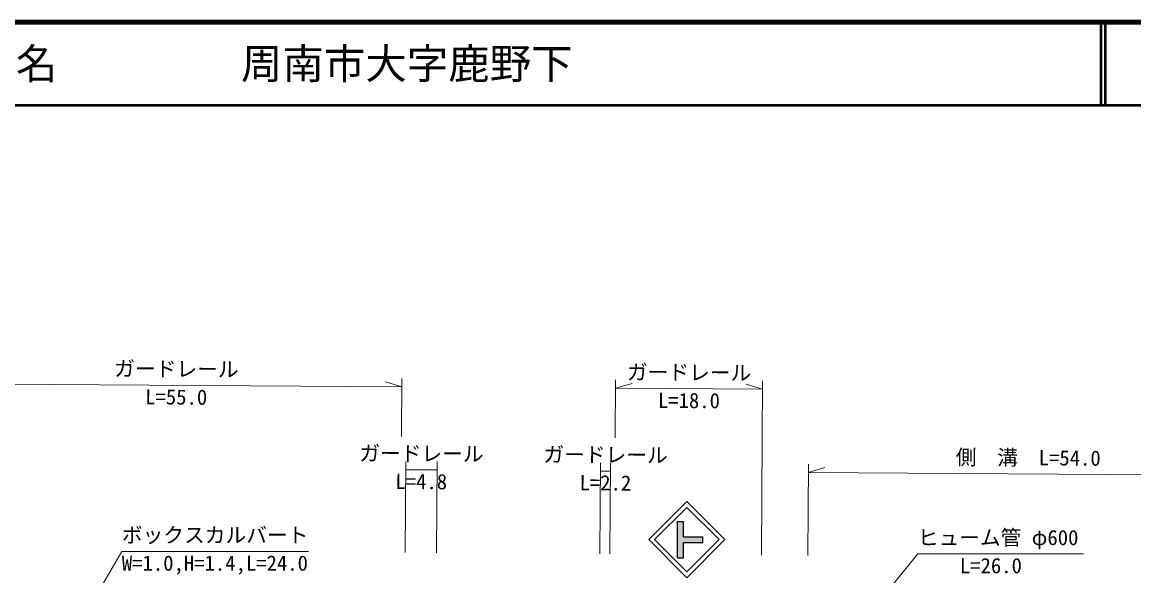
# Model space of a CAD drawing. Units: millimetres, scale not verified. Extents: x 40000 to 680000, y 20000 to 380000.
# Drawn here: x 378638 to 512706, y 313232 to 380000 of the extents above; entities that cross this region are included whole.
import ezdxf
from ezdxf.enums import TextEntityAlignment as Align

# ---------------------------------------------------------------- set-up
doc = ezdxf.new("R2010")
doc.units = ezdxf.units.MM
doc.header["$LTSCALE"] = 1000
for name, color, linetype, lineweight in [('M-STR-HTXT', 7, 'Continuous', 13), ('M-STR-STRC', 7, 'Continuous', 25), ('M-TTL', 2, 'Continuous', 140), ('M-TTL-LINE', 7, 'Continuous', 50)]:
    doc.layers.add(name, color=color, linetype=linetype, lineweight=lineweight)
doc.layers.add('M-TTL-TXT', color=7, linetype='Continuous')
doc.styles.add('ＭＳ ゴシック', font='')
doc.styles.get('ＭＳ ゴシック').set_extended_font_data('MS Gothic')

msp = doc.modelspace()

# ---------------------------------------------------------------- hatches: boundary and pattern name
at = {"layer": 'M-STR-STRC'}
msp.add_hatch(color=256, dxfattribs=at).paths.add_polyline_path([(460728, 317941), (458378, 317941), (458378, 319791), (457678, 319791), (457678, 315391), (458378, 315391), (458378, 317241), (460728, 317241)])

# ---------------------------------------------------------------- linework, layer by layer
at = {"layer": 'M-STR-HTXT'}
for p, q in [((424431, 336029), (422435, 336642)), ((424390, 330029), (424438, 337029)), ((450145, 329854), (450192, 336854)), ((467801, 315733), (467944, 336733)), ((424431, 336029), (370005, 336399)), ((450186, 335854), (452190, 336440)), ((467937, 335733), (450186, 335854)), ((467937, 335733), (465941, 336346)), ((424886, 327025), (424811, 316026)), ((428673, 326000), (424879, 326025)), ((428680, 327000), (428605, 316000)), ((448391, 326866), (448317, 315866)), ((449584, 325857), (448385, 325866)), ((449591, 326857), (449516, 315858)), ((473460, 326695), (473385, 315695)), ((473453, 325695), (475457, 326282)), ((526480, 325335), (473453, 325695))]:
    msp.add_line(p, q, dxfattribs=at)
for points in [[(385314, 306991), (390651, 316176), (413151, 316176)], [(480552, 308348), (486647, 315874), (506647, 315874)]]:
    msp.add_lwpolyline(points, dxfattribs=at)
at = {"layer": 'M-STR-STRC'}
for p, q in [((458796, 322187), (454199, 317590)), ((463392, 317591), (458796, 322187)), ((458796, 321480), (454907, 317590)), ((462685, 317591), (458796, 321480)), ((457678, 315391), (457678, 319791)), ((457678, 319791), (458378, 319791)), ((458378, 317941), (458378, 319791)), ((458378, 317941), (460728, 317941)), ((460728, 317241), (460728, 317941)), ((454199, 317590), (458796, 312994)), ((454907, 317590), (458796, 313701)), ((458378, 315391), (458378, 317241)), ((458378, 317241), (460728, 317241)), ((458796, 313701), (462685, 317591)), ((458796, 312994), (463392, 317591)), ((457678, 315391), (458378, 315391))]:
    msp.add_line(p, q, dxfattribs=at)
at = {"layer": 'M-TTL'}
msp.add_line((680000, 380000), (40000, 380000), dxfattribs=at)
at = {"layer": 'M-TTL-LINE'}
for p, q in [((508747, 380000), (508747, 370000)), ((509247, 380000), (509247, 370000)), ((40000, 370000), (680000, 370000))]:
    msp.add_line(p, q, dxfattribs=at)

# ---------------------------------------------------------------- texts
at = {"layer": 'M-STR-HTXT', "style": 'ＭＳ ゴシック'}
for s, p in [('ガードレール', (397222, 336714)), ('ガードレール', (459065, 336293)), ('ガードレール', (426779, 326513)), ('ガードレール', (448988, 326362)), ('側\u3000溝\u3000L=54.0', (499970, 326015))]:
    msp.add_text(s, height=1833, rotation=359.61, dxfattribs=at).set_placement(p, align=Align.BOTTOM_CENTER)
for s, p in [('L=55.0', (397215, 335714)), ('L=18.0', (459058, 335293)), ('L=4.8', (426773, 325513)), ('L=2.2', (448981, 325362))]:
    msp.add_text(s, height=1833, rotation=359.61, dxfattribs=at).set_placement(p, align=Align.TOP_CENTER)
for s, p in [('ボックスカルバート', (390651, 316676)), ('ヒューム管 φ600', (486647, 316374))]:
    msp.add_text(s, height=1833, dxfattribs=at).set_placement(p, align=Align.BOTTOM_LEFT)
for s, p in [('W=1.0,H=1.4,L=24.0', (390651, 315676)), ('L=26.0', (491729, 315374))]:
    msp.add_text(s, height=1833, dxfattribs=at).set_placement(p, align=Align.TOP_LEFT)
at = {"layer": 'M-TTL-TXT', "style": 'ＭＳ ゴシック'}
for s, p in [('地 名', (370380, 375000)), ('周南市大字鹿野下', (405024, 375000))]:
    msp.add_text(s, height=3666, dxfattribs=at).set_placement(p, align=Align.MIDDLE_LEFT)

doc.saveas('drawing.dxf')
